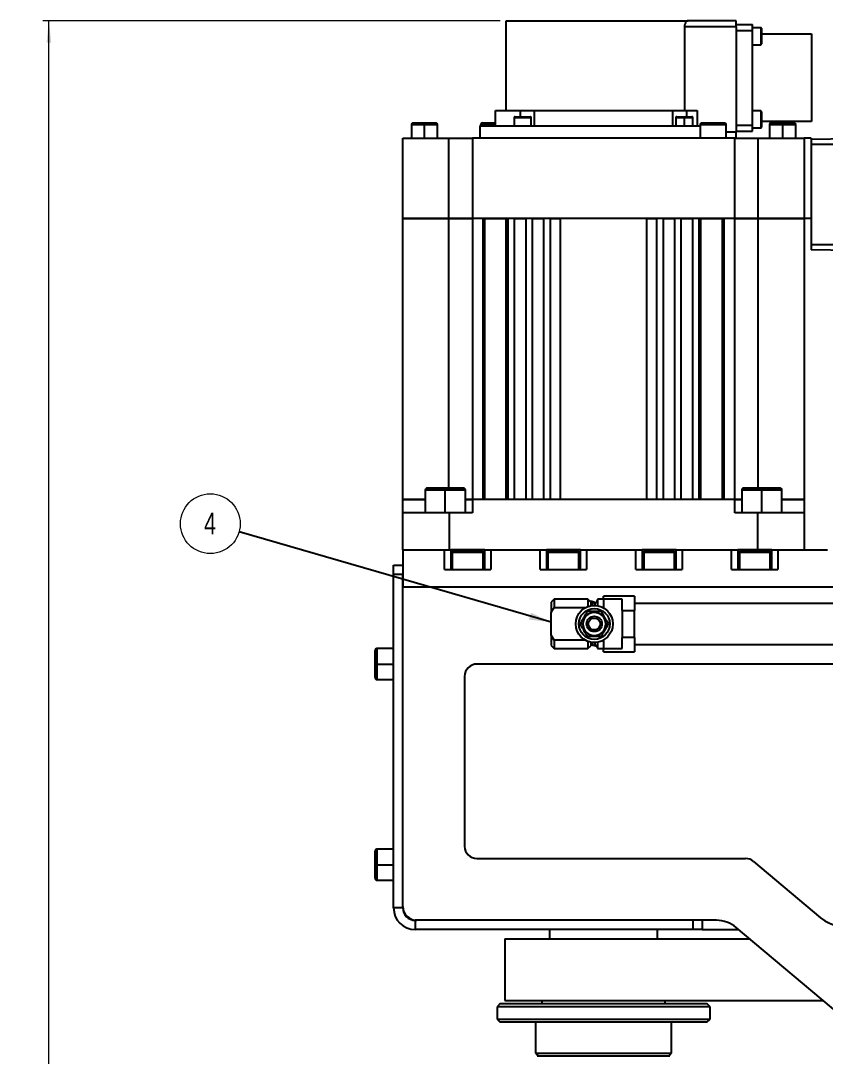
# Model space of a CAD drawing. Header units: millimetres. Extents: x 15 to 1184, y 5 to 836.
# Drawn here: x 489.6 to 619.9, y 581.2 to 748.9 of the extents above; entities that cross this region are included whole.
import ezdxf

# ---------------------------------------------------------------- set-up
doc = ezdxf.new("R2010")
doc.units = ezdxf.units.MM
doc.styles.add('SLDTEXTSTYLE1', font='TXT', dxfattribs={"width": 0.75})
doc.dimstyles.new('SLDDIMSTYLE0', dxfattribs={"dimtxt": 3.5, "dimasz": 3.556, "dimexe": 0, "dimexo": 0.0625, "dimgap": 0.875, "dimtad": 1, "dimlfac": 2, "dimrnd": 1e-09, "dimzin": 12, "dimdsep": 46, "dimtxsty": 'SLDTEXTSTYLE1', "dimsah": 1, "dimcen": 0.09, "dimadec": 0, "dimazin": 3, "dimtfac": 1, "dimtdec": 3, "dimtofl": 0, "dimtmove": 0, "dimatfit": 3, "dimfxl": 1, "dimfrac": 2, "dimtolj": 1, "dimtzin": 12, "dimarcsym": 0})
doc.dimstyles.new('SLDDIMSTYLE1', dxfattribs={"dimtxt": 0.18, "dimasz": 3.556, "dimexe": 0, "dimexo": 0.0625, "dimgap": 0, "dimtad": 0, "dimtih": 1, "dimtoh": 1, "dimdec": 0, "dimrnd": 1e-09, "dimzin": 0, "dimdsep": 46, "dimtxsty": 'Standard', "dimsah": 1, "dimcen": 0.09, "dimadec": 0, "dimazin": 0, "dimtfac": 3.556, "dimtdec": 0, "dimtofl": 0, "dimtmove": 0, "dimatfit": 3, "dimfxl": 1, "dimfrac": 2, "dimtolj": 1, "dimtzin": 0, "dimarcsym": 0})

# ---------------------------------------------------------------- blocks, each defined once
blk = doc.blocks.new('_D_2')
at = {"color": 7, "linetype": 'Continuous', "lineweight": 0}
for p, q in [((567.24, 748.94), (493.15, 748.94)), ((494.15, 411.74), (494.15, 748.94)), ((579.36, 411.74), (493.15, 411.74))]:
    blk.add_line(p, q, dxfattribs=at)
at = {"color": 7, "linetype": 'Continuous', "lineweight": 18}
for points in [[(494.15, 748.94), (493.77, 745.39), (494.53, 745.39)], [(494.15, 411.74), (494.53, 415.3), (493.77, 415.3)]]:
    blk.add_solid(points, dxfattribs=at)
at = {"color": 7, "linetype": 'Continuous', "lineweight": 18, "insert": (489.64, 548.04), "char_height": 3.5, "attachment_point": 1, "rotation": 90, "style": 'SLDTEXTSTYLE1'}
blk.add_mtext('674,40', dxfattribs=at)
blk = doc.blocks.new('SW_NOTE_0_9')
at = {"color": 0, "linetype": 'Continuous', "lineweight": 0}
blk.add_circle((-4.65, 1.34), 4.84, dxfattribs=at)
at = {"color": 0, "linetype": 'Continuous', "lineweight": 0, "insert": (-4.69, 3.13), "char_height": 3.5, "attachment_point": 2, "style": 'SLDTEXTSTYLE1'}
blk.add_mtext('4', dxfattribs=at)

msp = doc.modelspace()

# ---------------------------------------------------------------- linework, layer by layer
at = {"color": 7, "linetype": 'Continuous', "lineweight": 25}
for p, q in [((568.2369, 734.3925), (568.2369, 748.9425)), ((568.2369, 748.9425), (597.6982, 748.9425)), ((605.4869, 748.9425), (597.6982, 748.9425)), ((605.4869, 747.9425), (605.4869, 748.9425)), ((605.4869, 748.3425), (608.0869, 748.3425)), ((608.0869, 747.3425), (608.0869, 748.3425)), ((597.0827, 747.9425), (597.0827, 734.3925)), ((605.4869, 747.9425), (597.0827, 747.9425)), ((605.4869, 747.9425), (605.4869, 730.8925)), ((605.4869, 747.3425), (608.0869, 747.3425)), ((609.4369, 747.81), (608.0869, 747.81)), ((608.0869, 732.0425), (608.0869, 747.3425)), ((609.4369, 747.81), (609.4369, 745.06)), ((609.5869, 747.66), (609.5869, 745.21)), ((609.5869, 746.7925), (617.6869, 746.7925)), ((617.6869, 746.7925), (617.6869, 732.5925)), ((608.0869, 745.06), (609.4369, 745.06)), ((566.4869, 731.8925), (566.4869, 734.3925)), ((566.4869, 734.3925), (570.5525, 734.3925)), ((569.5304, 733.2425), (572.2804, 733.2425)), ((569.5304, 733.2425), (569.5304, 731.8925)), ((569.6804, 733.3925), (572.1304, 733.3925)), ((570.5525, 733.3925), (570.5525, 734.3925)), ((570.5525, 734.3925), (572.7724, 734.3925)), ((572.2804, 731.8925), (572.2804, 733.2425)), ((572.7724, 734.3925), (572.7724, 731.8925)), ((572.7724, 734.3925), (595.2015, 734.3925)), ((595.2015, 731.8925), (595.2015, 734.3925)), ((595.2015, 734.3925), (597.4213, 734.3925)), ((595.6934, 733.2425), (595.6934, 731.8925)), ((595.8434, 733.3925), (597.0684, 733.3925)), ((597.0684, 733.3925), (598.2934, 733.3925)), ((597.0684, 733.3925), (597.0684, 733.2425)), ((597.0684, 733.2425), (597.0684, 731.8925)), ((597.4213, 734.3925), (597.4213, 733.3925)), ((597.4213, 734.3925), (599.1424, 734.3925)), ((598.4434, 731.8925), (598.4434, 733.2425)), ((599.1424, 734.3925), (599.1424, 731.8925)), ((609.4369, 734.325), (608.0869, 734.325)), ((609.4369, 734.325), (609.4369, 731.575)), ((609.5869, 734.175), (609.5869, 731.725)), ((552.8619, 732.1425), (552.8619, 729.8975)), ((553.1119, 732.3925), (554.9869, 732.3925)), ((554.9869, 732.1425), (554.9869, 732.3925)), ((554.9869, 732.3925), (556.8619, 732.3925)), ((554.9869, 729.8975), (554.9869, 732.1425)), ((557.1119, 729.8975), (557.1119, 732.1425)), ((563.9869, 731.8925), (599.6119, 731.8925)), ((563.9869, 729.8975), (563.9869, 731.8925)), ((564.1119, 731.8925), (564.1119, 732.1425)), ((564.3619, 732.3925), (566.4869, 732.3925)), ((599.6119, 732.1425), (603.8619, 732.1425)), ((599.6119, 732.1425), (599.6119, 729.8975)), ((599.8619, 732.3925), (603.6119, 732.3925)), ((603.8619, 729.8975), (603.8619, 732.1425)), ((605.4869, 732.0425), (608.0869, 732.0425)), ((608.0869, 731.0425), (608.0869, 732.0425)), ((608.0869, 731.575), (609.4369, 731.575)), ((617.6869, 732.5925), (609.5869, 732.5925)), ((610.8619, 732.1425), (610.8619, 729.8975)), ((611.1119, 732.3925), (612.9869, 732.3925)), ((612.9869, 732.3925), (614.8619, 732.3925)), ((612.9869, 732.3925), (612.9869, 732.1425)), ((612.9869, 732.1425), (612.9869, 729.8975)), ((615.1119, 729.8975), (615.1119, 732.1425)), ((551.4869, 716.8975), (551.4869, 729.8975)), ((551.4869, 729.8975), (558.9369, 729.8975)), ((558.9369, 716.8975), (558.9369, 729.8975)), ((558.9369, 729.8975), (562.7369, 729.8975)), ((562.7369, 729.8975), (562.7369, 716.8975)), ((605.2369, 729.8975), (562.7369, 729.8975)), ((605.2369, 716.8975), (605.2369, 729.8975)), ((605.2369, 729.8975), (609.0369, 729.8975)), ((605.4869, 731.0425), (608.0869, 731.0425)), ((605.4869, 729.8975), (605.4869, 730.8925)), ((609.0369, 716.8975), (609.0369, 729.8975)), ((609.0369, 729.8975), (616.4869, 729.8975)), ((616.4869, 729.8975), (616.4869, 716.8975)), ((617.6369, 729.8925), (616.4869, 729.8925)), ((629.1369, 729.8925), (617.6369, 729.6917)), ((617.6369, 729.8925), (617.6369, 716.8925)), ((629.1369, 728.8925), (617.6369, 728.8925)), ((558.9369, 716.8975), (551.4869, 716.8975)), ((551.4869, 671.3975), (551.4869, 716.8875)), ((551.4869, 716.8875), (558.9369, 716.8875)), ((562.7369, 716.8975), (558.9369, 716.8975)), ((558.9369, 673.2425), (558.9369, 716.8875)), ((558.9369, 716.8875), (562.7369, 716.8875)), ((605.2369, 716.8975), (562.7369, 716.8975)), ((562.7369, 716.8875), (562.7369, 671.3975)), ((564.4869, 716.8875), (562.7369, 716.8875)), ((564.4869, 671.3975), (564.4869, 716.8875)), ((564.4869, 716.8875), (564.7369, 716.8875)), ((564.7369, 671.3975), (564.7369, 716.8875)), ((564.7369, 716.8875), (568.2369, 716.8875)), ((568.2369, 671.3975), (568.2369, 716.8875)), ((568.2369, 716.8875), (568.4869, 716.8875)), ((568.4869, 716.8875), (568.4869, 671.3975)), ((569.5869, 716.8875), (568.4869, 716.8875)), ((569.5869, 671.3975), (569.5869, 716.8875)), ((569.5869, 716.8875), (571.3869, 716.8875)), ((571.3869, 716.8875), (571.3869, 671.3975)), ((572.4869, 716.8875), (571.3869, 716.8875)), ((572.4869, 671.3975), (572.4869, 716.8875)), ((572.4869, 716.8875), (574.2869, 716.8875)), ((574.2869, 716.8875), (574.2869, 671.3975)), ((575.3869, 716.8875), (574.2869, 716.8875)), ((575.3869, 671.3975), (575.3869, 716.8875)), ((575.3869, 716.8875), (576.9869, 716.8875)), ((576.9869, 716.8875), (576.9869, 671.3975)), ((590.9869, 716.8875), (576.9869, 716.8875)), ((577.9869, 716.8975), (577.9869, 716.8875)), ((583.9869, 716.8975), (583.9869, 716.8875)), ((589.9869, 716.8875), (589.9869, 716.8975)), ((590.9869, 671.3975), (590.9869, 716.8875)), ((590.9869, 716.8875), (592.5869, 716.8875)), ((592.5869, 716.8875), (592.5869, 671.3975)), ((593.6869, 716.8875), (592.5869, 716.8875)), ((593.6869, 671.3975), (593.6869, 716.8875)), ((593.6869, 716.8875), (595.4869, 716.8875)), ((595.4869, 716.8875), (595.4869, 671.3975)), ((596.5869, 716.8875), (595.4869, 716.8875)), ((596.5869, 671.3975), (596.5869, 716.8875)), ((596.5869, 716.8875), (598.3869, 716.8875)), ((598.3869, 716.8875), (598.3869, 671.3975)), ((599.4869, 716.8875), (598.3869, 716.8875)), ((599.4869, 671.3975), (599.4869, 716.8875)), ((599.4869, 716.8875), (599.7369, 716.8875)), ((599.7369, 671.3975), (599.7369, 716.8875)), ((599.7369, 716.8875), (603.2369, 716.8875)), ((603.2369, 671.3975), (603.2369, 716.8875)), ((603.2369, 716.8875), (603.4869, 716.8875)), ((603.4869, 716.8875), (603.4869, 671.3975)), ((605.2369, 716.8875), (603.4869, 716.8875)), ((609.0369, 716.8975), (605.2369, 716.8975)), ((605.2369, 671.3975), (605.2369, 716.8875)), ((605.2369, 716.8875), (609.0369, 716.8875)), ((616.4869, 716.8975), (609.0369, 716.8975)), ((609.0369, 673.2425), (609.0369, 716.8875)), ((609.0369, 716.8875), (616.4869, 716.8875)), ((616.4869, 716.8925), (616.4869, 716.8975)), ((617.6369, 716.8925), (616.4869, 716.8925)), ((616.4869, 716.8875), (616.4869, 671.3975)), ((617.6369, 716.8925), (617.6369, 712.6425)), ((629.1369, 712.6425), (617.6369, 712.6425)), ((617.6369, 712.6425), (617.6369, 711.8432)), ((629.1369, 711.6425), (617.6369, 711.8432)), ((555.1044, 672.9175), (555.1044, 669.2425)), ((558.3544, 672.9175), (555.1044, 672.9175)), ((561.2794, 673.2425), (555.4294, 673.2425)), ((561.6044, 672.9175), (558.3544, 672.9175)), ((558.3544, 669.2425), (558.3544, 672.9175)), ((561.6044, 669.2425), (561.6044, 672.9175)), ((606.3694, 672.9175), (606.3694, 669.2425)), ((609.6194, 672.9175), (606.3694, 672.9175)), ((612.5444, 673.2425), (606.6944, 673.2425)), ((609.6194, 669.2425), (609.6194, 672.9175)), ((612.8694, 672.9175), (609.6194, 672.9175)), ((612.8694, 669.2425), (612.8694, 672.9175)), ((555.1044, 671.3975), (551.4869, 671.3975)), ((551.4869, 669.2425), (551.4869, 671.3925)), ((551.4869, 671.3925), (555.1044, 671.3925)), ((562.7369, 671.3975), (561.6044, 671.3975)), ((561.6044, 671.3925), (562.7369, 671.3925)), ((564.4869, 671.3975), (562.7369, 671.3975)), ((562.7369, 671.3925), (562.7369, 669.2425)), ((605.2369, 671.3925), (562.7369, 671.3925)), ((564.7369, 671.3975), (564.4869, 671.3975)), ((568.2369, 671.3975), (564.7369, 671.3975)), ((568.4869, 671.3975), (568.2369, 671.3975)), ((569.5869, 671.3975), (568.4869, 671.3975)), ((571.3869, 671.3975), (569.5869, 671.3975)), ((572.4869, 671.3975), (571.3869, 671.3975)), ((574.2869, 671.3975), (572.4869, 671.3975)), ((575.3869, 671.3975), (574.2869, 671.3975)), ((576.9869, 671.3975), (575.3869, 671.3975)), ((590.9869, 671.3975), (576.9869, 671.3975)), ((577.9869, 671.3975), (577.9869, 671.3925)), ((583.9869, 671.3975), (583.9869, 671.3925)), ((589.9869, 671.3925), (589.9869, 671.3975)), ((592.5869, 671.3975), (590.9869, 671.3975)), ((593.6869, 671.3975), (592.5869, 671.3975)), ((595.4869, 671.3975), (593.6869, 671.3975)), ((596.5869, 671.3975), (595.4869, 671.3975)), ((598.3869, 671.3975), (596.5869, 671.3975)), ((599.4869, 671.3975), (598.3869, 671.3975)), ((599.7369, 671.3975), (599.4869, 671.3975)), ((603.2369, 671.3975), (599.7369, 671.3975)), ((603.4869, 671.3975), (603.2369, 671.3975)), ((605.2369, 671.3975), (603.4869, 671.3975)), ((606.3694, 671.3975), (605.2369, 671.3975)), ((605.2369, 669.2425), (605.2369, 671.3925)), ((605.2369, 671.3925), (606.3694, 671.3925)), ((616.4869, 671.3975), (612.8694, 671.3975)), ((612.8694, 671.3925), (616.4869, 671.3925)), ((616.4869, 671.3925), (616.4869, 669.2425)), ((551.4869, 663.2425), (551.4869, 669.2425)), ((558.9869, 669.2425), (551.4869, 669.2425)), ((558.9869, 669.2425), (558.9869, 663.2425)), ((562.7369, 669.2425), (558.9869, 669.2425)), ((608.9869, 669.2425), (605.2369, 669.2425)), ((608.9869, 663.2425), (608.9869, 669.2425)), ((616.4869, 669.2425), (608.9869, 669.2425)), ((616.4869, 669.2425), (616.4869, 663.2425)), ((551.4869, 663.2425), (551.4869, 657.2425)), ((551.4869, 663.2425), (558.2369, 663.2425)), ((558.2369, 660.0425), (558.2369, 663.2425)), ((558.2369, 663.2425), (559.2369, 663.2425)), ((559.2369, 663.2425), (559.2369, 660.0425)), ((564.7369, 663.2425), (559.2369, 663.2425)), ((561.9869, 662.7925), (559.4869, 662.7925)), ((559.4869, 662.7925), (559.4869, 660.0425)), ((561.9869, 663.0425), (559.7369, 663.0425)), ((564.2369, 663.0425), (561.9869, 663.0425)), ((561.9869, 663.0425), (561.9869, 662.7925)), ((564.4869, 662.7925), (561.9869, 662.7925)), ((564.4869, 660.0425), (564.4869, 662.7925)), ((564.7369, 660.0425), (564.7369, 663.2425)), ((564.7369, 663.2425), (565.7369, 663.2425)), ((565.7369, 663.2425), (565.7369, 660.0425)), ((565.7369, 663.2425), (573.7369, 663.2425)), ((573.7369, 660.0425), (573.7369, 663.2425)), ((573.7369, 663.2425), (574.7369, 663.2425)), ((574.7369, 663.2425), (574.7369, 660.0425)), ((580.2369, 663.2425), (574.7369, 663.2425)), ((577.4869, 662.7925), (574.9869, 662.7925)), ((574.9869, 662.7925), (574.9869, 660.0425)), ((577.4869, 663.0425), (575.2369, 663.0425)), ((579.7369, 663.0425), (577.4869, 663.0425)), ((577.4869, 663.0425), (577.4869, 662.7925)), ((579.9869, 662.7925), (577.4869, 662.7925)), ((579.9869, 660.0425), (579.9869, 662.7925)), ((580.2369, 660.0425), (580.2369, 663.2425)), ((580.2369, 663.2425), (581.2369, 663.2425)), ((581.2369, 663.2425), (581.2369, 660.0425)), ((581.2369, 663.2425), (589.2369, 663.2425)), ((589.2369, 660.0425), (589.2369, 663.2425)), ((589.2369, 663.2425), (590.2369, 663.2425)), ((590.2369, 663.2425), (590.2369, 660.0425)), ((595.7369, 663.2425), (590.2369, 663.2425)), ((592.9869, 662.7925), (590.4869, 662.7925)), ((590.4869, 662.7925), (590.4869, 660.0425)), ((592.9869, 663.0425), (590.7369, 663.0425)), ((595.2369, 663.0425), (592.9869, 663.0425)), ((592.9869, 663.0425), (592.9869, 662.7925)), ((595.4869, 662.7925), (592.9869, 662.7925)), ((595.4869, 660.0425), (595.4869, 662.7925)), ((595.7369, 660.0425), (595.7369, 663.2425)), ((595.7369, 663.2425), (596.7369, 663.2425)), ((596.7369, 663.2425), (596.7369, 660.0425)), ((596.7369, 663.2425), (604.7369, 663.2425)), ((604.7369, 660.0425), (604.7369, 663.2425)), ((604.7369, 663.2425), (605.7369, 663.2425)), ((605.7369, 663.2425), (605.7369, 660.0425)), ((611.2369, 663.2425), (605.7369, 663.2425)), ((608.4869, 662.7925), (605.9869, 662.7925)), ((605.9869, 662.7925), (605.9869, 660.0425)), ((608.4869, 663.0425), (606.2369, 663.0425)), ((610.7369, 663.0425), (608.4869, 663.0425)), ((608.4869, 663.0425), (608.4869, 662.7925)), ((610.9869, 662.7925), (608.4869, 662.7925)), ((610.9869, 660.0425), (610.9869, 662.7925)), ((611.2369, 660.0425), (611.2369, 663.2425)), ((611.2369, 663.2425), (612.2369, 663.2425)), ((612.2369, 663.2425), (612.2369, 660.0425)), ((612.2369, 663.2425), (620.2369, 663.2425)), ((549.9869, 659.2425), (549.9869, 660.7425)), ((549.9869, 660.7425), (551.4869, 660.7425)), ((551.4869, 659.2425), (549.9869, 659.2425)), ((549.9869, 605.2425), (549.9869, 659.2425)), ((551.4869, 605.2425), (551.4869, 659.2425)), ((558.2369, 660.0425), (565.7369, 660.0425)), ((573.7369, 660.0425), (581.2369, 660.0425)), ((589.2369, 660.0425), (596.7369, 660.0425)), ((604.7369, 660.0425), (612.2369, 660.0425)), ((551.4869, 657.2425), (641.4869, 657.2425)), ((551.4869, 605.4925), (551.4869, 657.2425)), ((575.9869, 655.2425), (575.4869, 654.7425)), ((575.4869, 654.7425), (575.4869, 653.0452)), ((581.4619, 655.2425), (575.9869, 655.2425)), ((575.9869, 655.2425), (575.9869, 653.8882)), ((581.9198, 654.7846), (581.4619, 655.2425)), ((581.4619, 655.2425), (581.4619, 654.0619)), ((581.7793, 654.9251), (581.9989, 654.9606)), ((581.9989, 654.9606), (582.5273, 654.7422)), ((582.5273, 654.7422), (582.0206, 654.7113)), ((582.5869, 654.6675), (582.2026, 654.6675)), ((582.5273, 654.7422), (582.6811, 654.6787)), ((583.9869, 655.2425), (582.9869, 655.2425)), ((582.9869, 655.2425), (582.9869, 654.2005)), ((583.9869, 655.2425), (583.9869, 655.7425)), ((588.9869, 655.7425), (583.9869, 655.7425)), ((586.9869, 655.2425), (583.9869, 655.2425)), ((583.9869, 655.2425), (583.9869, 653.8882)), ((586.9869, 653.4219), (586.9869, 655.2425)), ((588.9869, 655.7425), (588.9869, 653.4219)), ((628.9869, 654.5675), (588.9869, 654.5675)), ((575.4869, 649.4397), (575.4869, 653.0452)), ((575.9869, 653.8882), (581.0727, 653.8882)), ((583.9011, 653.8882), (583.9869, 653.8882)), ((586.9869, 653.4219), (588.9869, 653.4219)), ((586.9869, 653.4219), (586.9869, 649.063)), ((588.9869, 649.063), (588.9869, 653.4219)), ((580.6275, 651.2425), (580.1775, 651.2425)), ((584.7963, 651.2425), (584.3463, 651.2425)), ((575.9869, 648.5967), (575.4869, 649.4397)), ((575.4869, 649.4397), (575.4869, 647.7425)), ((575.4869, 647.7425), (575.9869, 647.2425)), ((581.0727, 648.5967), (575.9869, 648.5967)), ((575.9869, 648.5967), (575.9869, 647.2425)), ((581.4619, 648.423), (581.4619, 647.2425)), ((581.4619, 647.2425), (581.9198, 647.7003)), ((582.2026, 647.8175), (582.5869, 647.8175)), ((582.4465, 647.7427), (582.2655, 647.8175)), ((582.4465, 647.7427), (582.7993, 647.7564)), ((582.975, 647.5243), (582.4465, 647.7427)), ((582.9869, 648.2844), (582.9869, 647.2425)), ((583.9869, 648.5967), (583.9011, 648.5967)), ((583.9869, 648.5967), (583.9869, 647.2425)), ((586.9869, 647.2425), (586.9869, 649.063)), ((588.9869, 649.063), (586.9869, 649.063)), ((588.9869, 649.063), (588.9869, 646.7425)), ((588.9869, 647.9175), (628.9869, 647.9175)), ((546.9869, 644.7425), (546.9869, 646.9425)), ((549.9869, 647.2425), (547.2869, 647.2425)), ((575.9869, 647.2425), (581.4619, 647.2425)), ((582.9869, 647.2425), (583.9869, 647.2425)), ((583.9869, 646.7425), (583.9869, 647.2425)), ((583.9869, 647.2425), (586.9869, 647.2425)), ((583.9869, 646.7425), (588.9869, 646.7425)), ((547.2869, 644.7425), (546.9869, 644.7425)), ((546.9869, 642.5425), (546.9869, 644.7425)), ((547.2869, 644.7425), (549.9869, 644.7425)), ((626.9869, 644.7425), (563.4869, 644.7425)), ((561.4869, 642.7425), (561.4869, 615.2425)), ((547.2869, 642.2425), (549.9869, 642.2425)), ((546.9869, 612.2425), (546.9869, 614.4425)), ((549.9869, 614.7425), (547.2869, 614.7425)), ((546.9869, 610.0425), (546.9869, 612.2425)), ((547.2869, 612.2425), (546.9869, 612.2425)), ((547.2869, 612.2425), (549.9869, 612.2425)), ((563.4869, 613.2425), (606.9883, 613.2425)), ((608.2739, 612.7745), (619.1302, 603.665)), ((547.2869, 609.7425), (549.9869, 609.7425)), ((551.4869, 605.2425), (549.9869, 605.2425)), ((553.4869, 603.2425), (553.4869, 601.7425)), ((598.4869, 603.2425), (553.4869, 603.2425)), ((602.2567, 603.2425), (553.7369, 603.2425)), ((598.4869, 601.7425), (598.4869, 603.2425)), ((599.9869, 603.2425), (599.9869, 601.7425)), ((598.4869, 601.7425), (553.4869, 601.7425)), ((575.2369, 601.7425), (575.2369, 600.2425)), ((592.7369, 600.2425), (592.7369, 601.7425)), ((599.9869, 601.7425), (598.4869, 601.7425)), ((599.9869, 601.7425), (605.8642, 601.7425)), ((630.0928, 581.4122), (605.4707, 602.0727)), ((567.9869, 600.2425), (567.9869, 590.2425)), ((567.9869, 600.2425), (607.6518, 600.2425)), ((567.2369, 589.7425), (566.7369, 589.2425)), ((566.7369, 589.2425), (566.7369, 587.2425)), ((601.2369, 589.2425), (566.7369, 589.2425)), ((567.2369, 589.7425), (600.7369, 589.7425)), ((567.9869, 590.2425), (619.5694, 590.2425)), ((573.9869, 590.2425), (573.9869, 589.7425)), ((593.9869, 589.7425), (593.9869, 590.2425)), ((601.2369, 589.2425), (600.7369, 589.7425)), ((601.2369, 587.2425), (601.2369, 589.2425)), ((566.7369, 587.2425), (567.2369, 586.7425)), ((566.7369, 587.2425), (601.2369, 587.2425)), ((600.7369, 586.7425), (601.2369, 587.2425)), ((600.7369, 586.7425), (567.2369, 586.7425)), ((572.9869, 586.7425), (572.9869, 581.7425)), ((594.9869, 581.7425), (594.9869, 586.7425)), ((572.9869, 581.7425), (573.4869, 581.2425)), ((572.9869, 581.7425), (594.9869, 581.7425)), ((594.7119, 581.2425), (573.2619, 581.2425)), ((594.4869, 581.2425), (594.9869, 581.7425))]:
    msp.add_line(p, q, dxfattribs=at)
at = {"color": 8, "linetype": 'Continuous', "lineweight": 25}
for p, q in [((595.6934, 733.2425), (597.0684, 733.2425)), ((597.0684, 733.2425), (598.4434, 733.2425)), ((552.8619, 732.1425), (554.9869, 732.1425)), ((554.9869, 732.1425), (557.1119, 732.1425)), ((564.1119, 732.1425), (566.4869, 732.1425)), ((610.8619, 732.1425), (612.9869, 732.1425)), ((612.9869, 732.1425), (615.1119, 732.1425)), ((605.4869, 730.8925), (603.8619, 730.8925)), ((581.9198, 654.7846), (581.9198, 654.1884)), ((582.2026, 654.6675), (582.2026, 654.2289)), ((582.5869, 654.6675), (582.5869, 654.2408)), ((581.9198, 648.2966), (581.9198, 647.7003)), ((582.2026, 648.256), (582.2026, 647.8175)), ((582.5869, 648.2441), (582.5869, 647.8175)), ((547.2869, 647.2425), (547.2869, 644.7425)), ((547.2869, 644.7425), (547.2869, 642.2425)), ((547.2869, 614.7425), (547.2869, 612.2425)), ((547.2869, 612.2425), (547.2869, 609.7425))]:
    msp.add_line(p, q, dxfattribs=at)
at = {"color": 7, "linetype": 'Continuous', "lineweight": 25}
for radius in [3, 2.5, 1.25, 0.95]:
    msp.add_circle((582.4869, 651.2425), radius, dxfattribs=at)
for centre, radius, start, end in [((609.4369, 747.66), 0.15, 0, 90), ((609.4369, 745.21), 0.15, 270, 0), ((569.6804, 733.2425), 0.15, 90, 180), ((572.1304, 733.2425), 0.15, 0, 90), ((595.8434, 733.2425), 0.15, 90, 180), ((598.2934, 733.2425), 0.15, 0, 90), ((609.4369, 734.175), 0.15, 0, 90), ((553.1119, 732.1425), 0.25, 90, 180), ((556.8619, 732.1425), 0.25, 0, 90), ((564.3619, 732.1425), 0.25, 90, 180), ((599.8619, 732.1425), 0.25, 90, 180), ((603.6119, 732.1425), 0.25, 0, 90), ((609.4369, 731.725), 0.15, 270, 0), ((611.1119, 732.1425), 0.25, 90, 180), ((614.8619, 732.1425), 0.25, 0, 90), ((555.4294, 672.9175), 0.325, 90, 180), ((561.2794, 672.9175), 0.325, 0, 90), ((606.6944, 672.9175), 0.325, 90, 180), ((612.5444, 672.9175), 0.325, 0, 90), ((559.7369, 662.7925), 0.25, 90, 180), ((564.2369, 662.7925), 0.25, 0, 90), ((575.2369, 662.7925), 0.25, 90, 180), ((579.7369, 662.7925), 0.25, 0, 90), ((590.7369, 662.7925), 0.25, 90, 180), ((595.2369, 662.7925), 0.25, 0, 90), ((606.2369, 662.7925), 0.25, 90, 180), ((610.7369, 662.7925), 0.25, 0, 90), ((582.2026, 655.0675), 0.4, 225, 270), ((582.5869, 655.0675), 0.4, 270, 0), ((582.4869, 651.2425), 1.8594, 0, 180), ((582.4869, 651.2425), 1.8594, 180, 0), ((582.2026, 647.4175), 0.4, 90, 135), ((582.5869, 647.4175), 0.4, 360, 90), ((547.2869, 646.9425), 0.3, 90, 180), ((563.4869, 642.7425), 2, 90, 180), ((547.2869, 642.5425), 0.3, 180, 270), ((547.2869, 614.4425), 0.3, 90, 180), ((563.4869, 615.2425), 2, 180, 270), ((606.9883, 611.2425), 2, 50, 90), ((547.2869, 610.0425), 0.3, 180, 270), ((622.9869, 608.2613), 6, 230, 0), ((553.7369, 605.4925), 2.25, 180, 270), ((553.4869, 605.2425), 3.5, 180, 270), ((553.4869, 605.2425), 2, 180, 270), ((602.2567, 598.2425), 5, 50, 90), ((573.2619, 581.2175), 0.025, 90, 180), ((594.7119, 581.2175), 0.025, 0, 90)]:
    msp.add_arc(centre, radius, start, end, dxfattribs=at)
for points, knots in [([(597.6982, 748.9425), (597.6271, 748.9292), (597.4844, 748.9026), (597.3128, 748.7243), (597.2017, 748.5268), (597.1356, 748.3493), (597.0914, 748.1535), (597.0856, 748.0119), (597.0827, 747.9425)], [0, 0, 0, 0, 0.25035573, 0.50213265, 0.63277046, 0.75089985, 0.87791813, 1, 1, 1, 1]), ([(575.4869, 653.0452), (575.5878, 653.23), (575.7445, 653.5169), (575.9232, 653.7907), (575.9869, 653.8882)], [0, 0, 0, 0, 0.64364526, 1, 1, 1, 1]), ([(581.3322, 653.2425), (581.2198, 653.0478), (581.0077, 652.6804), (580.6187, 652.0066), (580.348, 651.5377), (580.1775, 651.2425)], [0, 0, 0, 0, 0.29427594, 0.55552184, 1, 1, 1, 1]), ([(583.6416, 653.2425), (583.4169, 653.2425), (582.9926, 653.2425), (582.2145, 653.2425), (581.6732, 653.2425), (581.3322, 653.2425)], [0, 0, 0, 0, 0.29427594, 0.55552184, 1, 1, 1, 1]), ([(584.7963, 651.2425), (584.6839, 651.4371), (584.4718, 651.8045), (584.0828, 652.4783), (583.8121, 652.9472), (583.6416, 653.2425)], [0, 0, 0, 0, 0.29427594, 0.55552184, 1, 1, 1, 1]), ([(580.1775, 651.2425), (580.2899, 651.0478), (580.502, 650.6804), (580.8911, 650.0066), (581.1617, 649.5377), (581.3322, 649.2425)], [0, 0, 0, 0, 0.29427594, 0.55552184, 1, 1, 1, 1]), ([(583.6416, 649.2425), (583.754, 649.4371), (583.9661, 649.8045), (584.3552, 650.4783), (584.6258, 650.9472), (584.7963, 651.2425)], [0, 0, 0, 0, 0.29427594, 0.55552184, 1, 1, 1, 1]), ([(581.3322, 649.2425), (581.557, 649.2425), (581.9812, 649.2425), (582.7593, 649.2425), (583.3007, 649.2425), (583.6416, 649.2425)], [0, 0, 0, 0, 0.29427594, 0.55552184, 1, 1, 1, 1])]:
    msp.add_open_spline(points, degree=3, knots=knots, dxfattribs=at)

# ---------------------------------------------------------------- block references
at = {"color": 7, "linetype": 'Continuous', "lineweight": 0}
msp.add_blockref('SW_NOTE_0_9', (524.9469, 666.1341), dxfattribs=at)

# ---------------------------------------------------------------- dimensions: what is measured, and where the dimension line sits
at = {"color": 7, "linetype": 'Continuous', "lineweight": 18}
dim = msp.add_linear_dim(base=(494.1515, 748.9425), p1=(580.3619, 411.7425), p2=(568.2369, 748.9425), angle=90, dimstyle='SLDDIMSTYLE0', dxfattribs=at)
dim.commit()
dim.dimension.update_dxf_attribs({"geometry": '_D_2', "text_midpoint": (494.1515, 555.154), "dimtype": 160})

# ---------------------------------------------------------------- leaders
at = {"color": 7, "linetype": 'Continuous', "lineweight": 0}
msp.add_leader([(575.4869, 651.5248), (524.9469, 666.1341)], dimstyle='SLDDIMSTYLE1', dxfattribs=at)

doc.saveas('drawing.dxf')
